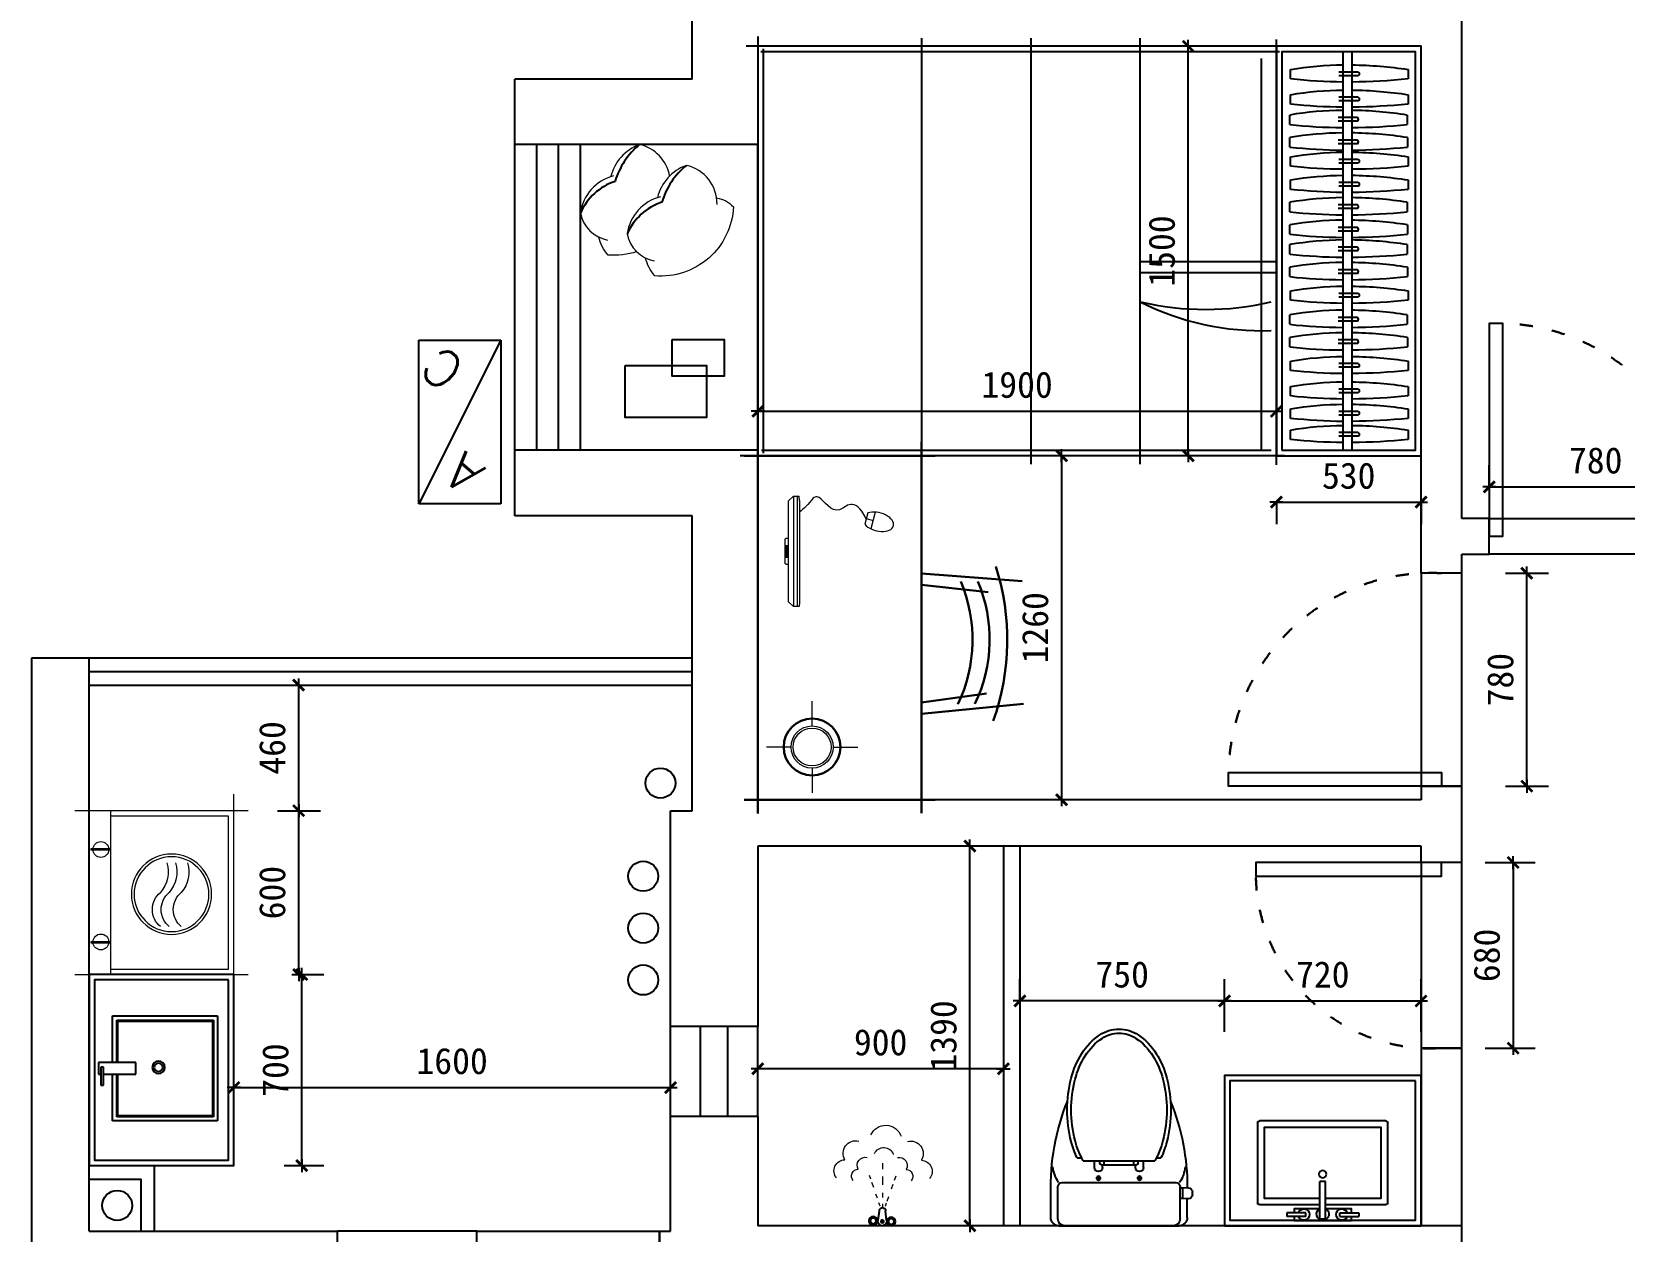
# Model space of a CAD drawing. Header units: millimetres. Extents: x -113526 to 211532, y -79714 to 28306.
# Drawn here: x 124862 to 130696, y -9020 to -4627 of the extents above; entities that cross this region are included whole.
import ezdxf

# ---------------------------------------------------------------- set-up
doc = ezdxf.new("R2010")
doc.units = ezdxf.units.MM
doc.header["$PDMODE"] = 35
doc.linetypes.add('ACAD_ISO03W100', pattern=[30, 12, -18])
doc.linetypes.add('CONTINOUS', pattern=[0])
for name, color, linetype in [('$Longfin_AP_HATCH', 1, 'Continuous'), ('F', 8, 'Continuous'), ('J-家具线', 51, 'Continuous'), ('P-Plumbing-fix(洁具)', 4, 'Continuous')]:
    doc.layers.add(name, color=color, linetype=linetype)
for name, color, linetype, lineweight in [('0.15', 3, 'Continuous', 15), ('8', 8, 'Continuous', 5), ('T-填充线', 8, 'Continuous', 5), ('WALL', 160, 'Continuous', 30), ('地面', 155, 'Continuous', 5), ('墙线', 7, 'CONTINOUS', 30), ('家具线', 135, 'Continuous', 18)]:
    doc.layers.add(name, color=color, linetype=linetype, lineweight=lineweight)
doc.styles.get("Standard").update_dxf_attribs({"font": 'txt', "bigfont": 'gbcbig.shx'})
doc.styles.add('标准', font='simhei.ttf')
doc.dimstyles.new('A3 HBA_80', dxfattribs={"dimscale": 80, "dimtxt": 2, "dimasz": 0.03, "dimexe": 2, "dimexo": 2.5, "dimgap": 0.6, "dimtad": 1, "dimdec": 0, "dimzin": 0, "dimdsep": 46, "dimtxsty": '标准', "dimblk": 'HBA_DIMENSION_TICK', "dimcen": 0, "dimclrd": 1, "dimclre": 1, "dimclrt": 2, "dimadec": 0, "dimazin": 0, "dimtfac": 1, "dimtdec": 0, "dimtix": 1, "dimtmove": 2, "dimatfit": 3, "dimldrblk": 'DOT', "dimfxl": 1, "dimtvp": 1, "dimtolj": 1, "dimtzin": 0, "dimarcsym": 0})

# ---------------------------------------------------------------- blocks, each defined once
blk = doc.blocks.new('sadffgdj')
at = {"color": 250, "linetype": 'Continuous'}
for p, q in [((108091.4, -7757.5), (108691.7, -7757.5)), ((108091.4, -8057.4), (108091.4, -7757.5)), ((108691.7, -7757.5), (108691.7, -8057.4)), ((108691.7, -8057.4), (108091.4, -8057.4))]:
    blk.add_line(p, q, dxfattribs=at)
at = {"color": 250, "linetype": 'ByBlock'}
blk.add_line((108691.7, -8057.4), (108091.4, -7757.5), dxfattribs=at)
at = {"color": 250, "linetype": 'Continuous'}
for s, p in [('C', (108597.7, -7933)), ('A', (108220.5, -8005.4))]:
    blk.add_text(s, height=135.5, rotation=48.93217, dxfattribs=at).set_placement(p)
blk = doc.blocks.new('A$C32364180')
at = {"layer": '地面', "color": 8}
for p, q in [((503, 60), (503, 660)), ((73, 640), (503, 640)), ((73, 80), (73, 640)), ((504.2, 519.9), (576.8, 519.9)), ((504.2, 516.2), (504.2, 519.9)), ((576.8, 516.2), (504.2, 516.2)), ((504.2, 180.2), (576.8, 180.2)), ((504.2, 176.5), (504.2, 180.2)), ((576.8, 176.5), (504.2, 176.5)), ((503, 80), (73, 80))]:
    blk.add_line(p, q, dxfattribs=at)
at = {"layer": '地面'}
for p, q in [((576.8, 519.9), (576.8, 516.2)), ((576.8, 180.2), (576.8, 176.5))]:
    blk.add_line(p, q, dxfattribs=at)
at = {"layer": '地面', "color": 8}
for radius in [147, 137]:
    blk.add_circle((281.2, 354.1), radius, dxfattribs=at)
for centre, radius, start, end in [((540, 518), 28.9, 3.65726, 176.34274), ((331.7, 435.7), 114.5, 163.01067, 221.04345), ((376, 435.7), 114.5, 163.01067, 221.04345), ((408, 435.7), 114.5, 163.01067, 221.04345), ((540, 518), 28.9, 183.57667, 356.42333), ((194, 297.9), 80.9, 309.37274, 50.62726), ((238.3, 297.9), 80.9, 309.37274, 50.62726), ((270.4, 297.9), 80.9, 309.37274, 50.62726), ((540, 179.2), 28.9, 1.99307, 178.00693), ((540, 179.2), 28.9, 185.24378, 354.75622)]:
    blk.add_arc(centre, radius, start, end, dxfattribs=at)
at = {"layer": '家具线', "color": 4}
for p, q in [((53, 0), (53, 720)), ((583, 720), (583, 0)), ((0, 660), (636, 660)), ((636, 60), (0, 60))]:
    blk.add_line(p, q, dxfattribs=at)
blk = doc.blocks.new('tyuyu')
at = {"color": 4, "ltscale": 5}
for p, q in [((608912, -65991.3, 0), (608912, -65867.1, 0)), ((608912, -65867.1, 0), (608950.1, -65867.1, 0)), ((608950.1, -65867.1, 0), (608950.1, -65874.6, 0)), ((608912, -65913.6, 0), (608756.1, -65913.6, 0)), ((608756.1, -65913.6, 0), (608756.1, -66263.6, 0)), ((608926.7, -65883.9, 0), (608926.7, -65874.4, 0)), ((608926.7, -65874.4, 0), (608986.9, -65874.4, 0)), ((608986.9, -65883.9, 0), (608926.7, -65883.9, 0)), ((608950.1, -65883.2, 0), (608950.1, -65991.3, 0)), ((609106.1, -65913.6, 0), (608950.1, -65913.6, 0)), ((608986.9, -65874.4, 0), (608986.9, -65883.9, 0)), ((609106.1, -66263.6, 0), (609106.1, -65913.6, 0)), ((608950.1, -65991.3, 0), (608912, -65991.3, 0)), ((608756.1, -66263.6, 0), (609106.1, -66263.6, 0))]:
    blk.add_line(p, q, dxfattribs=at)
at = {"color": 250}
for p, q in [((608912, -65927.6, 0), (608770.1, -65927.6, 0)), ((608770.1, -65927.6, 0), (608770.1, -66249.6, 0)), ((608912, -65931.1, 0), (608773.6, -65931.1, 0)), ((608773.6, -65931.1, 0), (608773.6, -66246.1, 0)), ((609092.1, -65927.6, 0), (608950.1, -65927.6, 0)), ((609088.6, -65931.1, 0), (608950.1, -65931.1, 0)), ((609088.6, -66246.1, 0), (609088.6, -65931.1, 0)), ((609092.1, -66249.6, 0), (609092.1, -65927.6, 0)), ((608770.1, -66249.6, 0), (609092.1, -66249.6, 0)), ((608773.6, -66246.1, 0), (609088.6, -66246.1, 0))]:
    blk.add_line(p, q, dxfattribs=at)
for radius in [21, 14]:
    blk.add_circle((608927.6, -66066.7, 0), radius, dxfattribs=at)
blk = doc.blocks.new('HBA_DIMENSION_TICK')
at = {"color": 0, "linetype": 'ByBlock'}
for p, q in [((-10, 0), (0, 0)), ((0, 0), (10, 0))]:
    blk.add_line(p, q, dxfattribs=at)
at = {"color": 50, "linetype": 'ByBlock'}
blk.add_solid([(-10, -7), (-7, -10), (7, 10), (10, 7)], dxfattribs=at)
blk = doc.blocks.new('*D226')
at = {"color": 157, "lineweight": -2, "transparency": 16777216}
for p, q in [((130187.1, -7669.7), (130369.8, -7669.7)), ((130289.8, -7672.1), (130289.8, -8347.3)), ((130187.1, -8349.7), (130369.8, -8349.7))]:
    blk.add_line(p, q, dxfattribs=at)
at = {"layer": 'Defpoints', "color": 0, "transparency": 16777216}
for p in [(130027.1, -7669.7), (130027.1, -8349.7), (130289.8, -8349.7)]:
    blk.add_point(p, dxfattribs=at)
at = {"color": 157, "lineweight": -2, "transparency": 16777216, "xscale": 2.4, "yscale": 2.4, "zscale": 2.4}
for p, rotation in [((130289.8, -7669.7), 90), ((130289.8, -8349.7), 270)]:
    blk.add_blockref('HBA_DIMENSION_TICK', p, dxfattribs=dict(at, rotation=rotation))
at = {"color": 2, "transparency": 16777216, "insert": (130193.3, -8009.7), "char_height": 96, "attachment_point": 5, "rotation": 90, "style": '标准'}
blk.add_mtext('\\A1;680', dxfattribs=at)
blk = doc.blocks.new('_Dot')
at = {"color": 0, "linetype": 'ByBlock', "lineweight": -2}
blk.add_line((-0.5, 0), (-1, 0), dxfattribs=at)
at = {"color": 0, "linetype": 'ByBlock', "const_width": 0.5}
blk.add_lwpolyline([(-0.25, 0, 1), (0.25, 0, 1)], format="xyb", close=True, dxfattribs=at)
blk = doc.blocks.new('A$C0A38447F')
at = {"layer": 'P-Plumbing-fix(洁具)', "color": 251, "linetype": 'ByBlock'}
for p, q in [((-397.9, 469.2), (-497.9, 469.2)), ((-497.9, 449.2), (-497.9, 469.2)), ((-397.9, 449.2), (-497.9, 449.2)), ((-397.9, 469.2), (-397.9, 449.2)), ((-322.9, 484.2), (-322.9, 285)), ((-292.9, 484.2), (-322.9, 484.2)), ((-292.9, 484.2), (-292.9, 285)), ((-217.9, 469.2), (-117.9, 469.2)), ((-217.9, 469.2), (-217.9, 449.2)), ((-217.9, 449.2), (-117.9, 449.2)), ((-117.9, 449.2), (-117.9, 469.2)), ((-292.9, 285), (-322.9, 285))]:
    blk.add_line(p, q, dxfattribs=at)
for points in [[(-157.9, 469.2), (-157.9, 491.7), (-457.9, 491.7), (-457.9, 469.2)], [(-457.9, 449.2), (-457.9, 426.7), (-322.9, 426.7)], [(-292.9, 426.7), (-157.9, 426.7), (-157.9, 449.2)]]:
    blk.add_lwpolyline(points, dxfattribs=at)
at = {"layer": 'P-Plumbing-fix(洁具)'}
blk.add_lwpolyline([(-294, 406.7), (24.5, 406.7, -0.414214), (34.3, 396.9), (34.3, -24.5, -0.414214), (24.5, -34.3), (-641.9, -34.3, -0.414214), (-651.7, -24.5), (-651.7, 396.9, -0.414214), (-641.9, 406.7), (-323.4, 406.7)], format="xyb", dxfattribs=at)
at = {"layer": 'P-Plumbing-fix(洁具)', "color": 251}
blk.add_lwpolyline([(-294, 372.4), (0, 372.4), (0, 0), (-617.4, 0), (-617.4, 372.4), (-323.4, 372.4)], dxfattribs=at)
blk.add_circle((-308.7, 246.1), 19.6, dxfattribs=at)
at = {"layer": 'P-Plumbing-fix(洁具)', "color": 251, "linetype": 'ByBlock'}
for centre, radius, start, end in [((-407.9, 459.2), 30, 199.47122, 160.52878), ((-307.9, 456.4), 32.5, 297.47293, 242.52707), ((-207.9, 459.2), 30, 19.47122, 340.52878)]:
    blk.add_arc(centre, radius, start, end, dxfattribs=at)
blk = doc.blocks.new('bb')
at = {"color": 4}
for p, q in [((1333667.4, -585163, 0), (1333667.4, -585251, 0)), ((1333697.4, -585133, 0), (1334137.4, -585133, 0)), ((1334167.4, -585163, 0), (1334167.4, -585231.6, 0)), ((1334186.4, -585247.5, 0), (1334186.4, -585255.5, 0)), ((1333764, -585381, 0), (1333780.8, -585381, 0)), ((1334054, -585381, 0), (1334070.7, -585381, 0))]:
    blk.add_line(p, q, dxfattribs=at)
at = {"color": 8}
for p, q in [((1333693.4, -585158, 0), (1333693.4, -585275, 0)), ((1334141.4, -585158, 0), (1334141.4, -585275, 0)), ((1334141.4, -585163, 0), (1334141.4, -585251, 0)), ((1334151.4, -585232.4, 0), (1334141.4, -585232.4, 0)), ((1334151.4, -585270.6, 0), (1334141.4, -585270.6, 0)), ((1334170.4, -585231.5, 0), (1334151.4, -585232.4, 0)), ((1334151.4, -585232.4, 0), (1334151.4, -585270.6, 0)), ((1334170.4, -585271.5, 0), (1334151.4, -585270.6, 0)), ((1333709.4, -585291, 0), (1334125.4, -585291, 0)), ((1333842.4, -585307.2, 0), (1333832.2, -585307.2, 0)), ((1333842.4, -585307.2, 0), (1333842.4, -585297.1, 0)), ((1333842.4, -585307.2, 0), (1333852.5, -585307.2, 0)), ((1333842.4, -585307.2, 0), (1333842.4, -585317.4, 0)), ((1333992.4, -585307.2, 0), (1333982.2, -585307.2, 0)), ((1333992.4, -585307.2, 0), (1333992.4, -585297.1, 0)), ((1333992.4, -585307.2, 0), (1334002.5, -585307.2, 0)), ((1333992.4, -585307.2, 0), (1333992.4, -585317.4, 0)), ((1333786.1, -585371, 0), (1334048.6, -585371, 0)), ((1333827.4, -585346, 0), (1333827.4, -585371, 0)), ((1333847.4, -585362, 0), (1333847.4, -585371, 0)), ((1333853.4, -585356, 0), (1333981.4, -585356, 0)), ((1333857.4, -585346, 0), (1333857.4, -585356, 0)), ((1333863.4, -585356, 0), (1333863.4, -585371, 0)), ((1333971.4, -585356, 0), (1333971.4, -585371, 0)), ((1333977.4, -585346, 0), (1333977.4, -585356, 0)), ((1333987.4, -585362, 0), (1333987.4, -585371, 0)), ((1334007.4, -585346, 0), (1334007.4, -585371, 0))]:
    blk.add_line(p, q, dxfattribs=at)
for centre in [(1333842.4, -585307.2, 0), (1333992.4, -585307.2, 0)]:
    blk.add_circle(centre, 7, dxfattribs=at)
at = {"color": 4}
for centre, radius, start, end in [((1333697.4, -585163, 0), 30, 90, 180), ((1334137.4, -585163, 0), 30, 0, 90), ((1334507.7, -585273.1, 0), 840.6, 178.49278, 202.02519), ((1333327, -585273.1, 0), 840.6, 337.97481, 0.12182), ((1334170.4, -585247.5, 0), 16, 0, 90), ((1334170.4, -585255.5, 0), 16, 270, 0), ((1334056.6, -585522.1, 0), 324.8, 154.25698, 165.5352), ((1333778.2, -585522.1, 0), 324.8, 14.4648, 25.74302), ((1334192, -585557, 0), 464.7, 165.5352, 180), ((1333642.7, -585557, 0), 464.7, 0, 14.4648), ((1334192, -585557, 0), 464.7, 180, 194.4648), ((1333642.7, -585557, 0), 464.7, 345.5352, 0), ((1334056.6, -585592, 0), 324.8, 194.4648, 211.91365), ((1333778.2, -585592, 0), 324.8, 328.08635, 345.5352), ((1333971.1, -585645.2, 0), 224, 211.91365, 236.37178), ((1333863.7, -585645.2, 0), 224, 303.62822, 328.08635), ((1333917.4, -585725.9, 0), 127.1, 236.37178, 270), ((1333917.4, -585725.9, 0), 127.1, 270, 303.62822)]:
    blk.add_arc(centre, radius, start, end, dxfattribs=at)
at = {"color": 8}
for centre, radius, start, end in [((1333718.4, -585158, 0), 25, 90, 180), ((1334116.4, -585158, 0), 25, 0, 90), ((1333709.4, -585275, 0), 16, 180, 270), ((1334125.4, -585275, 0), 16, 270, 0), ((1333800.3, -585361.7, 0), 126.1, 146.18655, 174.0212), ((1333842.4, -585346, 0), 15, 0, 180), ((1333992.4, -585346, 0), 15, 0, 180), ((1334034.5, -585361.7, 0), 126.1, 5.9788, 33.81345), ((1334056.6, -585522.1, 0), 309.8, 150.8137, 165.5352), ((1333853.4, -585362, 0), 6, 90, 180), ((1333981.4, -585362, 0), 6, 0, 90), ((1333778.2, -585522.1, 0), 309.8, 14.4648, 29.1863), ((1334192, -585557, 0), 449.7, 165.5352, 180), ((1333642.7, -585557, 0), 449.7, 0, 14.4648), ((1334192, -585557, 0), 449.7, 180, 194.4648), ((1333642.7, -585557, 0), 449.7, 345.5352, 0), ((1334056.6, -585592, 0), 309.8, 194.4648, 211.91365), ((1333778.2, -585592, 0), 309.8, 328.08635, 345.5352), ((1333971.1, -585645.2, 0), 209, 211.91365, 236.37178), ((1333863.7, -585645.2, 0), 209, 303.62822, 328.08635), ((1333917.4, -585725.9, 0), 112.1, 236.37178, 270), ((1333917.4, -585725.9, 0), 112.1, 270, 303.62822)]:
    blk.add_arc(centre, radius, start, end, dxfattribs=at)
blk = doc.blocks.new('*D227')
at = {"color": 157, "lineweight": -2, "transparency": 16777216}
for p, q in [((128482.1, -8176.6), (128482.1, -8096.6)), ((129232.1, -8289.7), (129232.1, -8096.6)), ((129229.7, -8176.6), (128484.5, -8176.6))]:
    blk.add_line(p, q, dxfattribs=at)
at = {"layer": 'Defpoints', "color": 0, "transparency": 16777216}
for p in [(128482.1, -8176.6), (128482.1, -8304.7), (129232.1, -8449.7)]:
    blk.add_point(p, dxfattribs=at)
at = {"color": 157, "lineweight": -2, "transparency": 16777216, "xscale": 2.4, "yscale": 2.4, "zscale": 2.4, "rotation": 180}
blk.add_blockref('HBA_DIMENSION_TICK', (128482.1, -8176.6), dxfattribs=at)
at = {"color": 157, "lineweight": -2, "transparency": 16777216, "xscale": 2.4, "yscale": 2.4, "zscale": 2.4}
blk.add_blockref('HBA_DIMENSION_TICK', (129232.1, -8176.6), dxfattribs=at)
at = {"color": 2, "transparency": 16777216, "insert": (128857.1, -8080.1), "char_height": 96, "attachment_point": 5, "style": '标准'}
blk.add_mtext('\\A1;750', dxfattribs=at)
blk = doc.blocks.new('*D228')
at = {"color": 157, "lineweight": -2, "transparency": 16777216}
for p, q in [((129232.1, -8289.7), (129232.1, -8096.6)), ((129952.1, -8289.7), (129952.1, -8096.6)), ((129234.5, -8176.6), (129949.7, -8176.6))]:
    blk.add_line(p, q, dxfattribs=at)
at = {"layer": 'Defpoints', "color": 0, "transparency": 16777216}
for p in [(129952.1, -8176.6), (129232.1, -8449.7), (129952.1, -8449.7)]:
    blk.add_point(p, dxfattribs=at)
at = {"color": 157, "lineweight": -2, "transparency": 16777216, "xscale": 2.4, "yscale": 2.4, "zscale": 2.4, "rotation": 180}
blk.add_blockref('HBA_DIMENSION_TICK', (129232.1, -8176.6), dxfattribs=at)
at = {"color": 157, "lineweight": -2, "transparency": 16777216, "xscale": 2.4, "yscale": 2.4, "zscale": 2.4}
blk.add_blockref('HBA_DIMENSION_TICK', (129952.1, -8176.6), dxfattribs=at)
at = {"color": 2, "transparency": 16777216, "insert": (129592.1, -8080.1), "char_height": 96, "attachment_point": 5, "style": '标准'}
blk.add_mtext('\\A1;720', dxfattribs=at)
blk = doc.blocks.new('RTJJ')
at = {"layer": 'J-家具线', "color": 4}
for p, q in [((174029405.8, 70476361.9), (174029412.5, 70476313)), ((174029453.6, 70476362), (174029447.1, 70476310.6))]:
    blk.add_line(p, q, dxfattribs=at)
for centre, radius in [((174029378.9, 70476367.2), 23.8), ((174029378.9, 70476367.2), 16), ((174029429.7, 70476369.7), 8.29), ((174029429.7, 70476369.7), 3.32), ((174029479, 70476369.5), 23.8), ((174029479, 70476369.5), 16)]:
    blk.add_circle(centre, radius, dxfattribs=at)
for centre, radius, start, end in [((174029429.6, 70476368.3), 24.8, 345.13395, 195.17378), ((174029429.7, 70476310.3), 17.4, 171.16541, 0.99676)]:
    blk.add_arc(centre, radius, start, end, dxfattribs=at)
at = {"layer": 'T-填充线', "color": 8, "ltscale": 3}
for p, q in [((174029415.8, 70476285), (174029408.9, 70476265.7)), ((174029430.7, 70476288.1), (174029430.6, 70476271.4)), ((174029445.6, 70476284.8), (174029451.9, 70476266.3)), ((174029454.9, 70476257.4), (174029464.2, 70476230)), ((174029379.1, 70476182.6), (174029369.1, 70476154.7)), ((174029400.2, 70476241.6), (174029391.9, 70476218.4)), ((174029429.7, 70476166.8), (174029429.4, 70476120.8)), ((174029430.3, 70476237.4), (174029430.1, 70476209.9)), ((174029478.7, 70476187.4), (174029487.3, 70476162.1)), ((174029362.7, 70476136.7), (174029355.3, 70476116.3)), ((174029429, 70476079.4), (174029428.7, 70476045.5)), ((174029494.7, 70476140.3), (174029503.3, 70476115))]:
    blk.add_line(p, q, dxfattribs=at)
for centre, radius, start, end in [((174029218.5, 70476091.8), 61.1, 138.68388, 268.70061), ((174029293.1, 70476119.7), 38.2, 138.68388, 268.70061), ((174029329.6, 70476058.5), 43.9, 148.33239, 283.27761), ((174029519.8, 70476056.9), 43.9, 255.78254, 30.72775), ((174029557.3, 70476117.5), 38.2, 270.35953, 40.37627), ((174029641.2, 70476088.3), 61.1, 270.35953, 40.37627), ((174029276.9, 70475993.8), 70.2, 148.33239, 283.27761), ((174029432.8, 70476015.9), 56.3, 203.37141, 340.45691), ((174029581.2, 70475991.3), 70.2, 255.78254, 30.72775), ((174029442.1, 70475925.8), 90.1, 203.37141, 340.45691)]:
    blk.add_arc(centre, radius, start, end, dxfattribs=at)
blk = doc.blocks.new('*D229')
at = {"color": 157, "lineweight": -2, "transparency": 16777216}
for p, q in [((127522.1, -8425), (127522.1, -8345)), ((128419.7, -8425), (127524.5, -8425)), ((128422.1, -8425), (128422.1, -8505))]:
    blk.add_line(p, q, dxfattribs=at)
at = {"layer": 'Defpoints', "color": 0, "transparency": 16777216}
for p in [(127522.1, -8425), (127522.1, -8434.7), (128422.1, -8421.3)]:
    blk.add_point(p, dxfattribs=at)
at = {"color": 157, "lineweight": -2, "transparency": 16777216, "xscale": 2.4, "yscale": 2.4, "zscale": 2.4, "rotation": 180}
blk.add_blockref('HBA_DIMENSION_TICK', (127522.1, -8425), dxfattribs=at)
at = {"color": 157, "lineweight": -2, "transparency": 16777216, "xscale": 2.4, "yscale": 2.4, "zscale": 2.4}
blk.add_blockref('HBA_DIMENSION_TICK', (128422.1, -8425), dxfattribs=at)
at = {"color": 2, "transparency": 16777216, "insert": (127972.1, -8328.5), "char_height": 96, "attachment_point": 5, "style": '标准'}
blk.add_mtext('\\A1;900', dxfattribs=at)
blk = doc.blocks.new('*D230')
at = {"color": 157, "lineweight": -2, "transparency": 16777216}
for p, q in [((128299.3, -7609.7), (128219.3, -7609.7)), ((128299.3, -8997.3), (128299.3, -7612.1)), ((128299.3, -8999.7), (128219.3, -8999.7))]:
    blk.add_line(p, q, dxfattribs=at)
at = {"layer": 'Defpoints', "color": 0, "transparency": 16777216}
for p in [(128299.3, -7609.7), (128325.6, -7609.7), (128325.6, -8999.7)]:
    blk.add_point(p, dxfattribs=at)
at = {"color": 157, "lineweight": -2, "transparency": 16777216, "xscale": 2.4, "yscale": 2.4, "zscale": 2.4}
for p, rotation in [((128299.3, -7609.7), 90), ((128299.3, -8999.7), 270)]:
    blk.add_blockref('HBA_DIMENSION_TICK', p, dxfattribs=dict(at, rotation=rotation))
at = {"color": 2, "transparency": 16777216, "insert": (128202.7, -8304.7), "char_height": 96, "attachment_point": 5, "rotation": 90, "style": '标准'}
blk.add_mtext('\\A1;1390', dxfattribs=at)
blk = doc.blocks.new('dsfbN')
at = {"color": 8}
blk.add_lwpolyline([(173732475.5, 71137090.8, -0.14773), (173732557.5, 71136951.3, -0.213343), (173732677.8, 71136828.2, -0.178662)], format="xyb", dxfattribs=at)
at = {"layer": '0.15', "color": 4, "linetype": 'ByBlock'}
for points in [[(173732355.2, 71136954, -0.356772), (173732475.5, 71137090.8, -0.249542), (173732574.6, 71136966.9, 9.61688)], [(173732358.1, 71136978.1, 0.165541), (173732295, 71136948.5, 0.425989), (173732568.4, 71136680.5, 0.121523), (173732606.1, 71136744.1, -7.115464)], [(173732564, 71136970.6, -0.306663), (173732677.8, 71136828.2, -0.30633), (173732573.9, 71136735.2, 0.872847)]]:
    blk.add_lwpolyline(points, format="xyb", dxfattribs=at)
blk = doc.blocks.new('DGBAehnrgm')
at = {"color": 8}
blk.add_lwpolyline([(173732475.5, 71137090.8, -0.14773), (173732557.5, 71136951.3, -0.213343), (173732677.8, 71136828.2, -0.178662)], format="xyb", dxfattribs=at)
at = {"layer": '0.15', "color": 4, "linetype": 'ByBlock'}
for points in [[(173732358.9, 71136981.9, -0.302541), (173732475.5, 71137090.8, -0.249542), (173732574.6, 71136966.9)], [(173732564, 71136970.6, -0.306663), (173732677.8, 71136828.2, -0.30633), (173732573.9, 71136735.2, 0.872847)], [(173732463.8, 71136698.6, 0.100993), (173732568.4, 71136680.5, 0.121523), (173732606.1, 71136744.1)]]:
    blk.add_lwpolyline(points, format="xyb", dxfattribs=at)
at = {"layer": '$Longfin_AP_HATCH', "color": 2}
blk.add_blockref('dsfbN', (-175.5, -66.5), dxfattribs=at)
blk = doc.blocks.new('*D235')
at = {"color": 157, "lineweight": -2, "transparency": 16777216}
for p, q in [((130262.1, -6609.7), (130419.5, -6609.7)), ((130339.5, -7387.3), (130339.5, -6612.1)), ((130262.1, -7389.7), (130419.5, -7389.7))]:
    blk.add_line(p, q, dxfattribs=at)
at = {"layer": 'Defpoints', "color": 0, "transparency": 16777216}
for p in [(130102.1, -6609.7), (130339.5, -6609.7), (130102.1, -7389.7)]:
    blk.add_point(p, dxfattribs=at)
at = {"color": 157, "lineweight": -2, "transparency": 16777216, "xscale": 2.4, "yscale": 2.4, "zscale": 2.4}
for p, rotation in [((130339.5, -6609.7), 90), ((130339.5, -7389.7), 270)]:
    blk.add_blockref('HBA_DIMENSION_TICK', p, dxfattribs=dict(at, rotation=rotation))
at = {"color": 2, "transparency": 16777216, "insert": (130243, -6999.7), "char_height": 96, "attachment_point": 5, "rotation": 90, "style": '标准'}
blk.add_mtext('\\A1;780', dxfattribs=at)
blk = doc.blocks.new('A$C2DE57C36')
at = {"color": 251}
for p, q in [((40.7, 15.7), (40.7, 2009.7)), ((1540.7, 0), (1540.7, 1988.8)), ((0, 1944.3), (1576.1, 1944.3)), ((60.7, 64.3), (60.7, 1932.7)), ((60.7, 64.3), (60.7, 1932.7)), ((1520.7, 33.8), (1520.7, 1934.2)), ((1520.7, 33.8), (1520.7, 1934.2)), ((50.1, 1924.3), (1531.3, 1924.3)), ((50.1, 1924.3), (1531.3, 1924.3)), ((10.5, 1344.3), (1570.9, 1344.3)), ((10.5, 1344.3), (1570.9, 1344.3)), ((10.5, 944.3), (1570.9, 944.3)), ((10.5, 944.3), (1570.9, 944.3)), ((10.5, 544.3), (1570.9, 544.3)), ((10.5, 544.3), (1570.9, 544.3)), ((710.7, 44.3), (710.7, 544.3)), ((710.7, 44.3), (710.7, 544.3)), ((750.7, 44.3), (750.7, 544.3)), ((750.7, 44.3), (750.7, 544.3))]:
    blk.add_line(p, q, dxfattribs=at)
at = {"color": 4}
for p, q in [((40.7, 15.7), (40.7, 2009.7)), ((1540.7, 0), (1540.7, 1988.8)), ((0, 1944.3), (1576.1, 1944.3)), ((1540.7, 49.6), (1540.7, 549.6)), ((7.8, 45.6), (1565.8, 45.6))]:
    blk.add_line(p, q, dxfattribs=at)
at = {"color": 250}
blk.add_line((60.7, 100.1), (1496, 100.1), dxfattribs=at)
at = {"color": 251}
for centre, radius, start, end in [((1482.3, 101), 983.3, 153.20815, 182.14343), ((1638, 304.3), 1061, 166.92637, 193.07363)]:
    blk.add_arc(centre, radius, start, end, dxfattribs=at)
blk = doc.blocks.new('drtyjj')
at = {"layer": 'F', "color": 8}
for p, q in [((174031251.3, 70471531.8), (174031251.3, 70471497.2)), ((174031433.7, 70471522.5), (174031505.2, 70471522.5)), ((174031433.7, 70471509.1), (174031505.2, 70471509.1)), ((174031682.1, 70471497.2), (174031682.1, 70471531.8))]:
    blk.add_line(p, q, dxfattribs=at)
for centre, radius, start, end in [((174031474.1, 70470091.6), 1457.4, 90.6883, 98.79236), ((174031474, 70473686.5), 2200.6, 264.19054, 269.54468), ((174031438.2, 70471515.8), 8.08, 123.97742, 236.02258), ((174031477.2, 70470315.1), 1233.9, 80.44281, 89.4543), ((174031477.2, 70473347.6), 1861.7, 270.36051, 276.31667)]:
    blk.add_arc(centre, radius, start, end, dxfattribs=at)
blk = doc.blocks.new('hfd')
at = {"layer": 'F', "color": 8}
for p, q in [((-1034314.1, -372042.9), (-1034279.5, -372042.9)), ((-1034231.5, -372042.7), (-1034196.9, -372042.7)), ((-1034304.8, -372225.3), (-1034304.8, -372296.7)), ((-1034291.4, -372225.3), (-1034291.4, -372296.7)), ((-1034222.2, -372225.1), (-1034222.2, -372296.6)), ((-1034208.8, -372225.1), (-1034208.8, -372296.6)), ((-1034279.5, -372473.6), (-1034314.1, -372473.6)), ((-1034196.9, -372473.5), (-1034231.5, -372473.5))]:
    blk.add_line(p, q, dxfattribs=at)
for centre, radius, start, end in [((-1032873.9, -372265.6), 1457.4, 171.20764, 179.3117), ((-1036468.8, -372265.6), 2200.6, 0.45532, 5.80946), ((-1032791.3, -372265.5), 1457.4, 171.20764, 179.3117), ((-1036386.2, -372265.4), 2200.6, 0.45532, 5.80946), ((-1034298.1, -372229.8), 8.08, 33.97742, 146.02258), ((-1034215.5, -372229.6), 8.08, 33.97742, 146.02258), ((-1033097.4, -372268.8), 1233.9, 180.5457, 189.55719), ((-1036129.9, -372268.8), 1861.7, 353.68333, 359.63949), ((-1033014.8, -372268.6), 1233.9, 180.5457, 189.55719), ((-1036047.3, -372268.6), 1861.7, 353.68333, 359.63949)]:
    blk.add_arc(centre, radius, start, end, dxfattribs=at)
blk = doc.blocks.new('*D237')
at = {"color": 157, "lineweight": -2, "transparency": 16777216}
for p, q in [((128635.2, -6179.7), (128555.2, -6179.7)), ((128635.2, -6182.1), (128635.2, -7437.3)), ((128635.2, -7439.7), (128555.2, -7439.7))]:
    blk.add_line(p, q, dxfattribs=at)
at = {"layer": 'Defpoints', "color": 0, "transparency": 16777216}
for p in [(128635.2, -6179.7), (128635.2, -7439.7), (128635.2, -7439.7)]:
    blk.add_point(p, dxfattribs=at)
at = {"color": 157, "lineweight": -2, "transparency": 16777216, "xscale": 2.4, "yscale": 2.4, "zscale": 2.4}
for p, rotation in [((128635.2, -6179.7), 90), ((128635.2, -7439.7), 270)]:
    blk.add_blockref('HBA_DIMENSION_TICK', p, dxfattribs=dict(at, rotation=rotation))
at = {"color": 2, "transparency": 16777216, "insert": (128538.6, -6809.7), "char_height": 96, "attachment_point": 5, "rotation": 90, "style": '标准'}
blk.add_mtext('\\A1;1260', dxfattribs=at)
blk = doc.blocks.new('A$C63650F3D')
at = {"layer": '8', "color": 8}
for p, q in [((243.1, 851.9), (243, 942.3)), ((165.8, 774.5), (75.4, 774.5)), ((320.5, 774.6), (410.9, 774.7)), ((243.2, 697.2), (243.3, 606.8))]:
    blk.add_line(p, q, dxfattribs=at)
for radius in [77.3, 69.4]:
    blk.add_circle((243.2, 774.6), radius, dxfattribs=at)
at = {"layer": 'WALL', "color": 4}
for p, q in [((50, 323.5), (50, 1023.5)), ((1310, 323.5), (1310, 1023.5)), ((1360.1, 973.5), (0, 973.5)), ((1360.5, 373.5), (0.4, 373.5)), ((401, 0), (364.2, 373.5)), ((851.2, 4.9), (879.4, 373.5))]:
    blk.add_line(p, q, dxfattribs=at)
at = {"layer": 'WALL', "color": 8}
for p, q in [((439, 135.4), (406.7, 373.5)), ((810.3, 129.7), (837.3, 373.5))]:
    blk.add_line(p, q, dxfattribs=at)
blk.add_circle((243.2, 774.6), 103.9, dxfattribs=at)
for centre in [(636.7, 734.8), (637.4, 672.4)]:
    blk.add_arc(centre, 548.1, 244.46637, 292.79374, dxfattribs=at)
at = {"layer": 'WALL', "color": 4}
blk.add_arc((636.2, 940.8), 881.3, 250.32492, 287.75843, dxfattribs=at)
at = {"layer": '地面', "color": 8}
for p, q in [((1162.4, 842.9), (757.4, 842.9)), ((1162.4, 829.4), (757.4, 829.4)), ((773.1, 820.4), (757.4, 821.8)), ((1004.9, 874.4), (914.9, 874.4)), ((938.6, 874.4), (938.6, 860.9)), ((981.2, 873), (938.6, 873)), ((981.2, 870.7), (938.6, 870.7)), ((981.2, 867.7), (938.6, 867.7)), ((981.2, 864.6), (938.6, 864.6)), ((981.2, 862.4), (938.6, 862.4)), ((981.2, 874.4), (981.2, 860.9)), ((1103.7, 543.1), (1042.6, 559.4)), ((1100.5, 570.4), (1059, 581.5)), ((1079.8, 576), (1073.2, 551.3))]:
    blk.add_line(p, q, dxfattribs=at)
at = {"layer": '地面', "color": 8, "extrusion": (0, 0, -1)}
for centre, major_axis, start_param, end_param in [((924.8, 865.2), (13.5, -0.1), 2.81224, 3.889051), ((995.1, 865.2), (-0.1, -13.5), 3.950423, 5.027234)]:
    blk.add_ellipse(centre, major_axis=major_axis, ratio=1, start_param=start_param, end_param=end_param, dxfattribs=at)
at = {"layer": '地面', "color": 8}
blk.add_ellipse((1068.2, 532.8), major_axis=(15.1, 56.2), ratio=0.57476, start_param=0.696467, end_param=5.586718, dxfattribs=at)
blk.add_open_spline([(1079.8, 576), (1167.5, 623), (1065.1, 679.5), (1190.3, 760.9), (1140.7, 776.3), (1110, 812.9), (1104, 820.4)], degree=3, knots=[0, 0, 0, 0, 95.267972, 207.243527, 324.461045, 354.719429, 354.719429, 354.719429, 354.719429], dxfattribs=at)
at = {"layer": '家具线', "color": 8}
for p, q in [((757.4, 842.9), (775.4, 860.9)), ((757.4, 821.8), (757.4, 842.9)), ((1146.7, 820.4), (773.1, 820.4)), ((775.4, 860.9), (1144.4, 860.9)), ((1144.4, 860.9), (1162.4, 842.9)), ((1146.7, 820.4), (1162.4, 821.8)), ((1162.4, 842.9), (1162.4, 821.8))]:
    blk.add_line(p, q, dxfattribs=at)
blk = doc.blocks.new('*D240')
at = {"color": 157, "lineweight": -2, "transparency": 16777216}
for p, q in [((127522.1, -6016.7), (127522.1, -5936.7)), ((129422.1, -6016.7), (129422.1, -5936.7)), ((127524.5, -6016.7), (129419.7, -6016.7))]:
    blk.add_line(p, q, dxfattribs=at)
at = {"layer": 'Defpoints', "color": 0, "transparency": 16777216}
for p in [(129422.1, -6016.7), (129422.1, -6077.7), (127522.1, -6129.6)]:
    blk.add_point(p, dxfattribs=at)
at = {"color": 157, "lineweight": -2, "transparency": 16777216, "xscale": 2.4, "yscale": 2.4, "zscale": 2.4, "rotation": 180}
blk.add_blockref('HBA_DIMENSION_TICK', (127522.1, -6016.7), dxfattribs=at)
at = {"color": 157, "lineweight": -2, "transparency": 16777216, "xscale": 2.4, "yscale": 2.4, "zscale": 2.4}
blk.add_blockref('HBA_DIMENSION_TICK', (129422.1, -6016.7), dxfattribs=at)
at = {"color": 2, "transparency": 16777216, "insert": (128472.1, -5920.1), "char_height": 96, "attachment_point": 5, "style": '标准'}
blk.add_mtext('\\A1;1900', dxfattribs=at)
blk = doc.blocks.new('*D241')
at = {"color": 157, "lineweight": -2, "transparency": 16777216}
for p, q in [((129422.1, -6349.6), (129422.1, -6429.6)), ((129424.5, -6349.6), (129949.7, -6349.6)), ((129952.1, -6349.6), (129952.1, -6429.6))]:
    blk.add_line(p, q, dxfattribs=at)
at = {"layer": 'Defpoints', "color": 0, "transparency": 16777216}
for p in [(129422.1, -6212.6), (129952.1, -6245.1), (129952.1, -6349.6)]:
    blk.add_point(p, dxfattribs=at)
at = {"color": 157, "lineweight": -2, "transparency": 16777216, "xscale": 2.4, "yscale": 2.4, "zscale": 2.4, "rotation": 180}
blk.add_blockref('HBA_DIMENSION_TICK', (129422.1, -6349.6), dxfattribs=at)
at = {"color": 157, "lineweight": -2, "transparency": 16777216, "xscale": 2.4, "yscale": 2.4, "zscale": 2.4}
blk.add_blockref('HBA_DIMENSION_TICK', (129952.1, -6349.6), dxfattribs=at)
at = {"color": 2, "transparency": 16777216, "insert": (129687.1, -6253.1), "char_height": 96, "attachment_point": 5, "style": '标准'}
blk.add_mtext('\\A1;530', dxfattribs=at)
blk = doc.blocks.new('*D242')
at = {"color": 157, "lineweight": -2, "transparency": 16777216}
for p, q in [((129099.2, -4679.7), (129019.2, -4679.7)), ((129099.2, -6177.3), (129099.2, -4682.1)), ((129099.2, -6179.7), (129019.2, -6179.7))]:
    blk.add_line(p, q, dxfattribs=at)
at = {"layer": 'Defpoints', "color": 0, "transparency": 16777216}
for p in [(129099.2, -4679.7), (129099.2, -4679.7), (129099.2, -6179.7)]:
    blk.add_point(p, dxfattribs=at)
at = {"color": 157, "lineweight": -2, "transparency": 16777216, "xscale": 2.4, "yscale": 2.4, "zscale": 2.4}
for p, rotation in [((129099.2, -4679.7), 90), ((129099.2, -6179.7), 270)]:
    blk.add_blockref('HBA_DIMENSION_TICK', p, dxfattribs=dict(at, rotation=rotation))
at = {"color": 2, "transparency": 16777216, "insert": (129002.6, -5429.7), "char_height": 96, "attachment_point": 5, "rotation": 90, "style": '标准'}
blk.add_mtext('\\A1;1500', dxfattribs=at)
blk = doc.blocks.new('*D253')
at = {"color": 157, "lineweight": -2, "transparency": 16777216}
for p, q in [((130202.1, -6293.7), (130202.1, -6213.7)), ((130982.1, -6293.7), (130982.1, -6213.7)), ((130204.5, -6293.7), (130979.7, -6293.7))]:
    blk.add_line(p, q, dxfattribs=at)
at = {"layer": 'Defpoints', "color": 0, "transparency": 16777216}
for p in [(130982.1, -6293.7), (130202.1, -6409.7), (130982.1, -6409.7)]:
    blk.add_point(p, dxfattribs=at)
at = {"color": 157, "lineweight": -2, "transparency": 16777216, "xscale": 2.4, "yscale": 2.4, "zscale": 2.4, "rotation": 180}
blk.add_blockref('HBA_DIMENSION_TICK', (130202.1, -6293.7), dxfattribs=at)
at = {"color": 157, "lineweight": -2, "transparency": 16777216, "xscale": 2.4, "yscale": 2.4, "zscale": 2.4}
blk.add_blockref('HBA_DIMENSION_TICK', (130982.1, -6293.7), dxfattribs=at)
at = {"color": 2, "transparency": 16777216, "insert": (130592.1, -6197.2), "char_height": 96, "attachment_point": 5, "style": '标准'}
blk.add_mtext('\\A1;780', dxfattribs=at)
blk = doc.blocks.new('*D273')
at = {"color": 157, "lineweight": -2, "transparency": 16777216}
for p, q in [((125602.1, -8493.8), (125602.1, -8413.8)), ((127202.1, -8649.7), (127202.1, -8413.8)), ((125604.5, -8493.8), (127199.7, -8493.8))]:
    blk.add_line(p, q, dxfattribs=at)
at = {"layer": 'Defpoints', "color": 0, "transparency": 16777216}
for p in [(125602.1, -8513), (127202.1, -8493.8), (127202.1, -8809.7)]:
    blk.add_point(p, dxfattribs=at)
at = {"color": 157, "lineweight": -2, "transparency": 16777216, "xscale": 2.4, "yscale": 2.4, "zscale": 2.4, "rotation": 180}
blk.add_blockref('HBA_DIMENSION_TICK', (125602.1, -8493.8), dxfattribs=at)
at = {"color": 157, "lineweight": -2, "transparency": 16777216, "xscale": 2.4, "yscale": 2.4, "zscale": 2.4}
blk.add_blockref('HBA_DIMENSION_TICK', (127202.1, -8493.8), dxfattribs=at)
at = {"color": 2, "transparency": 16777216, "insert": (126402.1, -8397.2), "char_height": 96, "attachment_point": 5, "style": '标准'}
blk.add_mtext('\\A1;1600', dxfattribs=at)
blk = doc.blocks.new('*D285')
at = {"color": 157, "lineweight": -2, "transparency": 16777216}
for p, q in [((125813.9, -7019.7), (125919.8, -7019.7)), ((125839.8, -7477.3), (125839.8, -7022.1)), ((125762.1, -7479.7), (125919.8, -7479.7))]:
    blk.add_line(p, q, dxfattribs=at)
at = {"layer": 'Defpoints', "color": 0, "transparency": 16777216}
for p in [(125653.9, -7019.7), (125839.8, -7019.7), (125602.1, -7479.7)]:
    blk.add_point(p, dxfattribs=at)
at = {"color": 157, "lineweight": -2, "transparency": 16777216, "xscale": 2.4, "yscale": 2.4, "zscale": 2.4}
for p, rotation in [((125839.8, -7019.7), 90), ((125839.8, -7479.7), 270)]:
    blk.add_blockref('HBA_DIMENSION_TICK', p, dxfattribs=dict(at, rotation=rotation))
at = {"color": 2, "transparency": 16777216, "insert": (125743.3, -7249.7), "char_height": 96, "attachment_point": 5, "rotation": 90, "style": '标准'}
blk.add_mtext('\\A1;460', dxfattribs=at)
blk = doc.blocks.new('*D286')
at = {"color": 157, "lineweight": -2, "transparency": 16777216}
for p, q in [((125815.1, -8079.7), (125931.4, -8079.7)), ((125851.4, -8777.3), (125851.4, -8082.1)), ((125786.2, -8779.7), (125931.4, -8779.7))]:
    blk.add_line(p, q, dxfattribs=at)
at = {"layer": 'Defpoints', "color": 0, "transparency": 16777216}
for p in [(125655.1, -8079.7), (125851.4, -8079.7), (125626.2, -8779.7)]:
    blk.add_point(p, dxfattribs=at)
at = {"color": 157, "lineweight": -2, "transparency": 16777216, "xscale": 2.4, "yscale": 2.4, "zscale": 2.4}
for p, rotation in [((125851.4, -8079.7), 90), ((125851.4, -8779.7), 270)]:
    blk.add_blockref('HBA_DIMENSION_TICK', p, dxfattribs=dict(at, rotation=rotation))
at = {"color": 2, "transparency": 16777216, "insert": (125754.8, -8429.7), "char_height": 96, "attachment_point": 5, "rotation": 90, "style": '标准'}
blk.add_mtext('\\A1;700', dxfattribs=at)
blk = doc.blocks.new('*D287')
at = {"color": 157, "lineweight": -2, "transparency": 16777216}
for p, q in [((125815.1, -7479.7), (125919.8, -7479.7)), ((125839.8, -8077.3), (125839.8, -7482.1)), ((125815.1, -8079.7), (125919.8, -8079.7))]:
    blk.add_line(p, q, dxfattribs=at)
at = {"layer": 'Defpoints', "color": 0, "transparency": 16777216}
for p in [(125655.1, -7479.7), (125839.8, -7479.7), (125655.1, -8079.7)]:
    blk.add_point(p, dxfattribs=at)
at = {"color": 157, "lineweight": -2, "transparency": 16777216, "xscale": 2.4, "yscale": 2.4, "zscale": 2.4}
for p, rotation in [((125839.8, -7479.7), 90), ((125839.8, -8079.7), 270)]:
    blk.add_blockref('HBA_DIMENSION_TICK', p, dxfattribs=dict(at, rotation=rotation))
at = {"color": 2, "transparency": 16777216, "insert": (125743.3, -7779.7), "char_height": 96, "attachment_point": 5, "rotation": 90, "style": '标准'}
blk.add_mtext('\\A1;600', dxfattribs=at)

msp = doc.modelspace()

# ---------------------------------------------------------------- linework, layer by layer
at = {"ltscale": 200}
for p, q in [((127282.1, -4799.7), (127282.1, -4289.7)), ((130102.1, -6409.7), (130102.1, -4489.7)), ((129952.1, -4679.7), (127522.1, -4679.7)), ((127522.1, -4679.7), (127522.1, -5039.7)), ((129952.1, -6409.7), (129952.1, -4679.7)), ((129952.1, -6609.7), (129952.1, -4679.7)), ((127282.1, -4799.7), (126632.1, -4799.7)), ((126632.1, -5039.7), (126632.1, -4799.7)), ((127522.1, -5039.7), (126632.1, -5039.7)), ((127522.1, -6159.7), (126632.1, -6159.7)), ((126632.1, -6399.7), (126632.1, -6159.7)), ((127522.1, -6159.7), (127522.1, -7439.7)), ((127282.1, -6399.7), (126632.1, -6399.7)), ((127282.1, -7479.7), (127282.1, -6399.7)), ((130202.1, -6409.7), (130102.1, -6409.7)), ((130202.1, -6539.7), (130202.1, -6409.7)), ((130102.1, -6609.7), (130102.1, -6539.7)), ((130102.1, -6539.7), (130202.1, -6539.7)), ((130102.1, -6609.7), (129952.1, -6609.7)), ((124862.1, -13279.7), (124862.1, -6919.7)), ((124862.1, -6919.7), (125072.1, -6919.7)), ((125072.1, -9019.7), (125072.1, -6919.7)), ((130102.1, -7389.7), (129952.1, -7389.7)), ((129952.1, -7389.7), (129952.1, -7439.7)), ((130102.1, -7669.7), (130102.1, -7389.7)), ((129952.1, -7439.7), (127522.1, -7439.7)), ((127202.1, -7479.7), (127282.1, -7479.7)), ((127202.1, -8269.7), (127202.1, -7479.7)), ((127522.1, -7609.7), (127522.1, -8269.7)), ((129952.1, -7609.7), (127522.1, -7609.7)), ((129952.1, -7669.7), (129952.1, -7609.7)), ((130102.1, -7669.7), (129952.1, -7669.7)), ((127522.1, -8269.7), (127202.1, -8269.7)), ((130102.1, -8349.7), (129952.1, -8349.7)), ((129952.1, -8349.7), (129952.1, -8999.7)), ((130102.1, -9249.7), (130102.1, -8349.7)), ((129232.1, -8449.7), (129232.1, -8999.7)), ((127202.1, -9019.7), (127202.1, -8599.7)), ((127522.1, -8599.7), (127202.1, -8599.7)), ((127522.1, -8599.7), (127522.1, -8999.7)), ((125072.1, -8779.7), (125312.1, -8779.7)), ((125312.1, -9019.7), (125312.1, -8779.7)), ((125072.1, -9019.7), (125982.1, -9019.7)), ((125982.1, -9269.7), (125982.1, -9019.7)), ((126492.1, -9269.7), (126492.1, -9019.7)), ((127162.1, -9019.7), (127202.1, -9019.7)), ((127162.1, -9269.7), (127162.1, -9019.7)), ((130102.1, -8999.7), (127522.1, -8999.7))]:
    msp.add_line(p, q, dxfattribs=at)
at = {"color": 8}
for p, q in [((129667, -6159.7, 0), (129667, -4699.7)), ((129699.4, -6159.7, 0), (129699.4, -4699.7))]:
    msp.add_line(p, q, dxfattribs=at)
at = {"color": 4, "ltscale": 200}
for p, q in [((126632.1, -6159.7), (126632.1, -5039.7)), ((126872.1, -6159.7), (126872.1, -5039.7)), ((125072.1, -6919.7), (127282.1, -6919.7)), ((125072.1, -7019.7), (127282.1, -7019.7)), ((127202.1, -8599.7), (127202.1, -8269.7)), ((127522.1, -8599.7), (127522.1, -8269.7)), ((126492.1, -9019.7), (125982.1, -9019.7))]:
    msp.add_line(p, q, dxfattribs=at)
at = {"color": 8, "ltscale": 200}
for p, q in [((126712.1, -6159.7), (126712.1, -5039.7)), ((126792.1, -6159.7), (126792.1, -5039.7)), ((127522.1, -6159.7), (127522.1, -5039.7)), ((125072.1, -6969.7), (127282.1, -6969.7)), ((128422.1, -7609.7), (128422.1, -8999.7)), ((128482.1, -7609.7), (128482.1, -8999.7)), ((127312.1, -8599.7), (127312.1, -8269.7)), ((127412.1, -8599.7), (127412.1, -8269.7)), ((125072.1, -8829.7), (125262.1, -8829.7)), ((125262.1, -9019.7), (125262.1, -8829.7))]:
    msp.add_line(p, q, dxfattribs=at)
at = {"color": 4}
for points in [[(129422.1, -6179.7), (129952.1, -6179.7), (129952.1, -4679.7), (129422.1, -4679.7)], [(130202.1, -6474.7), (130252.1, -6474.7), (130252.1, -5694.7), (130202.1, -5694.7)], [(130027.1, -7389.7), (129247.1, -7389.7), (129247.1, -7339.7), (130027.1, -7339.7)], [(130027.1, -7669.7), (129347.1, -7669.7), (129347.1, -7719.7), (130027.1, -7719.7)], [(125602.1, -8079.7), (125072.1, -8079.7), (125072.1, -8779.7), (125602.1, -8779.7)], [(129952.1, -8449.7), (129232.1, -8449.7), (129232.1, -8999.7), (129952.1, -8999.7)]]:
    msp.add_lwpolyline(points, close=True, dxfattribs=at)
at = {"color": 8}
for points in [[(129442.1, -6159.7), (129932.1, -6159.7), (129932.1, -4699.7), (129442.1, -4699.7)], [(127208.7, -5754.2), (127398.6, -5754.2), (127398.6, -5887.9), (127208.7, -5887.9)], [(127036, -5849.1), (127333.9, -5849.1), (127333.9, -6038.9), (127036, -6038.9)], [(125582.1, -8099.7), (125092.1, -8099.7), (125092.1, -8759.7), (125582.1, -8759.7)], [(129932.1, -8469.7), (129252.1, -8469.7), (129252.1, -8979.7), (129932.1, -8979.7)]]:
    msp.add_lwpolyline(points, close=True, dxfattribs=at)
at = {"color": 8, "ltscale": 200}
for points in [[(130982.1, -6409.7), (130982.1, -6539.7), (130202.1, -6539.7), (130202.1, -6409.7)], [(129952.1, -6609.7), (129952.1, -7389.7), (130102.1, -7389.7), (130102.1, -6609.7)], [(129952.1, -7669.7), (129952.1, -8349.7), (130102.1, -8349.7), (130102.1, -7669.7)], [(127162.1, -9019.7), (127162.1, -9269.7), (126492.1, -9269.7), (126492.1, -9019.7)]]:
    msp.add_lwpolyline(points, close=True, dxfattribs=at)
at = {"color": 1, "ltscale": 200}
for centre in [(127165.4, -7378.8), (127102.1, -7719.7), (127102.1, -7909.7), (127102.1, -8099.7), (125174.9, -8925.7)]:
    msp.add_circle(centre, 55, dxfattribs=at)
at = {"layer": '墙线', "color": 250, "linetype": 'ACAD_ISO03W100', "ltscale": 4}
for centre, radius, start, end in [((130235.1, -6442.2), 747.7, 357.50874, 88.69823), ((129989.6, -7351.4), 742.6, 87.1054, 179.10157), ((129989.6, -7708.1), 642.7, 181.45218, 273.34494)]:
    msp.add_arc(centre, radius, start, end, dxfattribs=at)

# ---------------------------------------------------------------- block references
at = {"layer": '$Longfin_AP_HATCH', "color": 2, "xscale": -1, "rotation": 356.8261118990923}
msp.add_blockref('DGBAehnrgm', (169654466.3, -80651967.5), dxfattribs=at)
at = {"color": 2, "rotation": 90}
for name, p in [('A$C2DE57C36', (129467.7, -6220.5)), ('sadffgdj', (118523, -114447.7)), ('A$C63650F3D', (128495.6, -7489.7))]:
    msp.add_blockref(name, p, dxfattribs=at)
at = {"xscale": -1}
for p in [(174161156, -70476296.7, 0), (174161156, -70476388.9, 0), (174161156, -70476616.4, 0), (174161156, -70476701.1, 0), (174161156, -70477107.4, 0), (174161156, -70477364.6, 0), (174161156, -70477457.9, 0), (174161156, -70477539.8, 0), (174161156, -70477617.2, 0)]:
    msp.add_blockref('drtyjj', p, dxfattribs=at)
at = {"color": 7, "rotation": 270}
for p in [(501944.7, -1039245.7, 0), (501944.7, -1039565.4, 0), (501944.7, -1039720.5, 0), (501944.7, -1039977.7, 0)]:
    msp.add_blockref('hfd', p, dxfattribs=at)
at = {"color": 2, "xscale": -1}
msp.add_blockref('A$C32364180', (125655.1, -8139.7), dxfattribs=at)
at = {"color": 255, "xscale": -1.100000000005821, "yscale": 1.100000000005821, "zscale": 1.1, "rotation": 90}
msp.add_blockref('tyuyu', (52652.9, 661400.6, 0), dxfattribs=at)
at = {"xscale": -1, "rotation": 180}
msp.add_blockref('bb', (-1205071.9, -594132.8, 0), dxfattribs=at)
at = {"xscale": -0.659999990822758, "yscale": 0.6599999964237213, "zscale": 0.66, "rotation": 179.182927732262}
msp.add_blockref('RTJJ', (-114056463.9, 48138598.7), dxfattribs=at)
at = {"layer": 'P-Plumbing-fix(洁具)', "xscale": -0.6949250102043152, "yscale": 0.694924995303154, "zscale": 0.6949250000000001, "rotation": 180}
msp.add_blockref('A$C0A38447F', (129806.1, -8640), dxfattribs=at)

# ---------------------------------------------------------------- dimensions: what is measured, and where the dimension line sits
at = {"color": 2}
for base, p1, p2, picture, middle in [((129099.2, -4679.7), (129099.2, -6179.7), (129099.2, -4679.7), '*D242', (129002.6, -5429.7)), ((128635.2, -7439.7), (128635.2, -6179.7), (128635.2, -7439.7), '*D237', (128538.6, -6809.7)), ((130339.5, -6609.7), (130102.1, -7389.7), (130102.1, -6609.7), '*D235', (130243, -6999.7)), ((125839.8, -7019.7), (125602.1, -7479.7), (125653.9, -7019.7), '*D285', (125743.3, -7249.7)), ((125839.8, -7479.7), (125655.1, -8079.7), (125655.1, -7479.7), '*D287', (125743.3, -7779.7)), ((128299.3, -7609.7), (128325.6, -8999.7), (128325.6, -7609.7), '*D230', (128202.7, -8304.7)), ((130289.8, -8349.7), (130027.1, -7669.7), (130027.1, -8349.7), '*D226', (130193.3, -8009.7)), ((125851.4, -8079.7), (125626.2, -8779.7), (125655.1, -8079.7), '*D286', (125754.8, -8429.7))]:
    dim = msp.add_linear_dim(base=base, p1=p1, p2=p2, angle=90, dimstyle='A3 HBA_80', override={"dimtxt": 1.2, "dimexe": 1, "dimexo": 2, "dimclrd": 157, "dimclre": 157, "dimfxl": 5, "dimfxlon": 1}, dxfattribs=at)
    dim.commit()
    dim.dimension.update_dxf_attribs({"geometry": picture, "text_midpoint": middle})
for base, p1, p2, picture, middle in [((129422.1, -6016.7), (127522.1, -6129.6), (129422.1, -6077.7), '*D240', (128472.1, -5920.1)), ((130982.1, -6293.7), (130202.1, -6409.7), (130982.1, -6409.7), '*D253', (130592.1, -6197.2)), ((129952.1, -6349.6), (129422.1, -6212.6), (129952.1, -6245.1), '*D241', (129687.1, -6253.1)), ((128482.1, -8176.6), (129232.1, -8449.7), (128482.1, -8304.7), '*D227', (128857.1, -8080.1)), ((129952.1, -8176.6), (129232.1, -8449.7), (129952.1, -8449.7), '*D228', (129592.1, -8080.1)), ((127522.1, -8425), (128422.1, -8421.3), (127522.1, -8434.7), '*D229', (127972.1, -8328.5)), ((127202.1, -8493.8), (125602.1, -8513), (127202.1, -8809.7), '*D273', (126402.1, -8397.2))]:
    dim = msp.add_linear_dim(base=base, p1=p1, p2=p2, dimstyle='A3 HBA_80', override={"dimtxt": 1.2, "dimexe": 1, "dimexo": 2, "dimclrd": 157, "dimclre": 157, "dimfxl": 5, "dimfxlon": 1}, dxfattribs=at)
    dim.commit()
    dim.dimension.update_dxf_attribs({"geometry": picture, "text_midpoint": middle})

doc.saveas('drawing.dxf')
